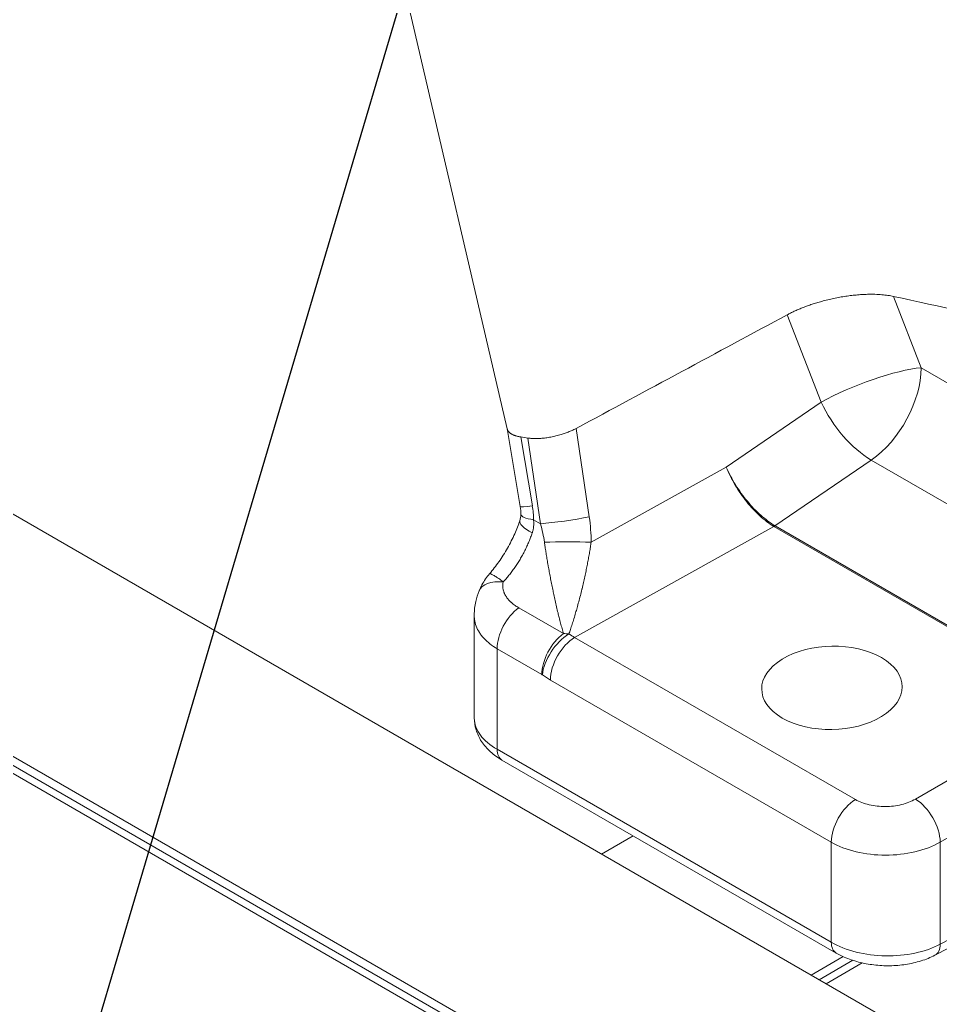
# Model space of a CAD drawing. Header units: millimetres. Extents: x -2122 to 22797, y 3569 to 89276.
# Drawn here: x 6382.8 to 6615.7, y 80542.2 to 80791.4 of the extents above; entities that cross this region are included whole.
import ezdxf

# ---------------------------------------------------------------- set-up
doc = ezdxf.new("R2010")
doc.units = ezdxf.units.MM
doc.header["$LTSCALE"] = 20
doc.layers.add('IA-TEXT', color=2, linetype='Continuous')
doc.layers.add('IA-TRAZ', color=8, linetype='Continuous', lineweight=5)
doc.styles.add('ING-AMB', font='romans.shx', dxfattribs={"width": 0.75, "oblique": 15})
doc.dimstyles.new('ING-AMB 16', dxfattribs={"dimscale": 16, "dimtxt": 3, "dimasz": 2.5, "dimexe": 1, "dimexo": 1, "dimgap": 1, "dimtad": 1, "dimdec": 0, "dimzin": 0, "dimdsep": 46, "dimtxsty": 'ING-AMB', "dimcen": 0.1, "dimclrd": 7, "dimclre": 7, "dimclrt": 2, "dimadec": 0, "dimazin": 0, "dimtfac": 1, "dimtdec": 0, "dimtmove": 0, "dimatfit": 0, "dimfxl": 1.25, "dimtfill": 1, "dimtolj": 1, "dimtzin": 0, "dimarcsym": 1})

# ---------------------------------------------------------------- blocks, each defined once
blk = doc.blocks.new('A$C6cb7b9ed')
at = {"color": 0, "linetype": 'Continuous', "lineweight": 0, "extrusion": (2.77556e-16, 0.816497, 0.57735)}
for p, q in [((-1963.65, 4721.51), (-2026.99, 4993.56)), ((-2523.1, 4950.73), (-1851.35, 4562.9)), ((-2576.13, 4920.11), (-1904.38, 4532.28)), ((-2576.13, 4917.78), (-1904.38, 4529.95)), ((-2574.89, 4915.04), (-1904.38, 4527.92)), ((-1865.92, 4755), (-1858.92, 4736.94)), ((-1884.24, 4728.22), (-1892.82, 4750.34)), ((-1858.92, 4736.94), (-1782.99, 4693.11)), ((-1908.25, 4711.84), (-1884.24, 4728.22)), ((-1963.66, 4721.56), (-1960.36, 4701.84)), ((-1946.16, 4721.62), (-1942.88, 4699.21)), ((-1960.19, 4719.44), (-1957.28, 4702.05)), ((-1955.21, 4697.46), (-1958.39, 4719.18)), ((-1942.41, 4692.84), (-1908.25, 4711.84)), ((-1871.55, 4713.6), (-1895.91, 4696.98)), ((-1791.97, 4667.66), (-1871.55, 4713.6)), ((-1956.97, 4698.48), (-1955.21, 4697.46)), ((-1896.18, 4696.78), (-1946.58, 4668.75)), ((-1818.59, 4651.98), (-1896.18, 4696.78)), ((-1895.89, 4696.97), (-1818.25, 4652.14)), ((-1971.98, 4674.41), (-1971.98, 4648.42)), ((-1960.73, 4676.23), (-1949.42, 4669.7)), ((-1946.58, 4668.75), (-1875.54, 4627.74)), ((-1966.19, 4665.88), (-1966.19, 4640.44)), ((-1954.89, 4659.35), (-1966.19, 4665.88)), ((-1881.66, 4616.95), (-1952.7, 4657.96)), ((-1860.38, 4627.85), (-1818.59, 4651.98)), ((-1966.19, 4640.44), (-1881.66, 4591.63)), ((-1812.3, 4641.09), (-1854.1, 4616.96)), ((-1880.43, 4588.92), (-1964.97, 4637.73)), ((-1931.77, 4618.56), (-1939.77, 4613.94)), ((-1881.66, 4591.63), (-1881.66, 4616.95)), ((-1854.1, 4616.96), (-1854.1, 4591.14)), ((-1939.77, 4613.94), (-1886.74, 4583.33)), ((-1854.1, 4591.14), (-1812.28, 4612.82)), ((-1813.63, 4610.04), (-1855.45, 4588.36)), ((-1878.64, 4588), (-1886.74, 4583.33)), ((-1876.22, 4587.07), (-1884.72, 4582.16)), ((-1873.84, 4586.41), (-1882.96, 4581.15))]:
    blk.add_line(p, q, dxfattribs=at)
at = {"color": 0, "linetype": 'Continuous', "lineweight": 0}
for centre, major_axis, ratio, start_param, end_param in [((-1872.89, 4728.88), (-18.42, -7.15), 0.211325, -2.509678, -0.991242), ((-1872.89, 4728.88), (9.88, 17.11), 0.57735, -2.260223, -0.785398), ((-1950.62, 4703.47), (-9.74, -1.63), 0.042248, 0, 0.810873), ((-1950.31, 4699.9), (-9.88, -0.06), 0.189338, 0.000007, 0.829483), ((-1948.55, 4698.89), (9.77, 1.43), 0.06145, -2.329668, -0.960292), ((-1951.1, 4695.08), (-9.35, 3.19), 0.244065, 0.000066, 0.929295), ((-1968.83, 4696.87), (-8.88, 20.44), 0.585154, -2.012557, -1.791291), ((-1786.4, 4766.33), (109.72, 69.14), 0.066829, -3.108425, -3.106399), ((-1946.43, 4685.03), (10.04, -17.09), 0.59571, -0.890402, -0.789185), ((-1881.5, 4655.99), (-17.77, -0.41), 0.592266, -5.511224, 0.771961), ((-1954.89, 4657.78), (-0.96, 1.66), 0.57735, -0.886915, -0.785573), ((-1860.21, 4620.69), (-4.44, 7.7), 0.546739, -2.355852, -0.785741), ((-1858.18, 4593.62), (2.73, -5.26), 0.576955, 0, 0.811218)]:
    blk.add_ellipse(centre, major_axis=major_axis, ratio=ratio, start_param=start_param, end_param=end_param, dxfattribs=at)
at = {"color": 0, "linetype": 'Continuous', "lineweight": 0, "extrusion": (-2.14966e-18, 2.00137e-16, -1)}
blk.add_ellipse((-1872.89, 4728.88), major_axis=(-11.13, 16.32), ratio=0.516527, start_param=-2.314791, end_param=-1.269942, dxfattribs=at)
at = {"color": 0, "linetype": 'Continuous', "lineweight": 0, "extrusion": (2.56948e-17, 1.15754e-16, -1)}
blk.add_ellipse((-1965.9, 4700.25), major_axis=(1.98, -14), ratio=0.621694, start_param=-1.61158, end_param=-1.357032, dxfattribs=at)
at = {"color": 0, "linetype": 'Continuous', "lineweight": 0, "extrusion": (-9.77478e-17, 1.51636e-16, -1)}
blk.add_ellipse((-1961.63, 4697.33), major_axis=(-5.16, 28.72), ratio=0.644592, start_param=1.620997, end_param=1.842057, dxfattribs=at)
at = {"color": 0, "linetype": 'Continuous', "lineweight": 0, "extrusion": (-1.42178e-16, 8.67111e-17, -1)}
blk.add_ellipse((-1896.31, 4701.56), major_axis=(-3.09, -5.06), ratio=0.590234, start_param=-0.895412, end_param=-0.825678, dxfattribs=at)
at = {"color": 0, "linetype": 'Continuous', "lineweight": 0, "extrusion": (1.08377e-16, 1.38092e-16, -1)}
blk.add_ellipse((-1787.11, 4769.49), major_axis=(-109.5, -72.31), ratio=0.095174, start_param=-0.046107, end_param=-0.044078, dxfattribs=at)
at = {"color": 0, "linetype": 'Continuous', "lineweight": 0, "extrusion": (-1.28814e-17, 1.99733e-16, -1)}
blk.add_ellipse((-1896.29, 4701.55), major_axis=(-2.96, -5.13), ratio=0.57735, start_param=-0.88137, end_param=-0.811578, dxfattribs=at)
at = {"color": 0, "linetype": 'Continuous', "lineweight": 0, "extrusion": (-3.79148e-17, 3.88563e-16, -1)}
blk.add_ellipse((-1948.08, 4692.51), major_axis=(9.88, 0), ratio=0.040344, start_param=-2.241075, end_param=-0.958755, dxfattribs=at)
at = {"color": 0, "linetype": 'Continuous', "lineweight": 0, "extrusion": (7.19739e-17, 6.28819e-16, -1)}
blk.add_ellipse((-1962.5, 4677.21), major_axis=(-8.25, 3.3), ratio=0.553151, start_param=0.000007, end_param=1.094965, dxfattribs=at)
at = {"color": 0, "linetype": 'Continuous', "lineweight": 0, "extrusion": (-1.72578e-18, 3.85589e-16, -1)}
blk.add_ellipse((-1959.91, 4669.51), major_axis=(4.44, 7.7), ratio=0.57735, start_param=-2.356194, end_param=-0.916272, dxfattribs=at)
at = {"color": 0, "linetype": 'Continuous', "lineweight": 0, "extrusion": (5.92297e-17, 1.581e-16, -1)}
blk.add_ellipse((-1948.6, 4662.98), major_axis=(4.44, 7.7), ratio=0.57735, start_param=-2.356194, end_param=-0.916272, dxfattribs=at)
at = {"color": 0, "linetype": 'Continuous', "lineweight": 0, "extrusion": (-7.34269e-17, 1.86193e-16, -1)}
blk.add_ellipse((-1948.47, 4662.89), major_axis=(5.07, 7.3), ratio=0.516018, start_param=-2.401956, end_param=-0.861792, dxfattribs=at)
at = {"color": 0, "linetype": 'Continuous', "lineweight": 0, "extrusion": (7.94517e-17, 3.2464e-16, -1)}
blk.add_ellipse((-1948.52, 4662.07), major_axis=(9.83, -1.55), ratio=0.759953, start_param=-1.781692, end_param=-1.640089, dxfattribs=at)
at = {"color": 0, "linetype": 'Continuous', "lineweight": 0, "extrusion": (-1.05311e-16, 3.17196e-16, -1)}
for centre in [(-1946.42, 4661.59), (-1875.38, 4620.58)]:
    blk.add_ellipse(centre, major_axis=(4.44, 7.7), ratio=0.57735, start_param=-2.356194, end_param=-0.811578, dxfattribs=at)
at = {"color": 0, "linetype": 'Continuous', "lineweight": 0, "extrusion": (2.36652e-16, 2.0073e-16, -1)}
blk.add_ellipse((-1952.7, 4681.39), major_axis=(-14.35, 24.85), ratio=0.57735, start_param=-2.356187, end_param=-2.254929, dxfattribs=at)
at = {"color": 0, "linetype": 'Continuous', "lineweight": 0, "extrusion": (-8.1274e-17, 3.03319e-16, -1)}
blk.add_ellipse((-1962, 4642.86), major_axis=(-2.96, -5.13), ratio=0.57735, start_param=0, end_param=0.785398, dxfattribs=at)
at = {"color": 0, "linetype": 'Continuous', "lineweight": 0, "extrusion": (-1.36785e-16, 2.0717e-16, -1)}
blk.add_ellipse((-1877.47, 4594.05), major_axis=(-2.96, -5.13), ratio=0.57735, start_param=0, end_param=0.785398, dxfattribs=at)
at = {"color": 0, "linetype": 'Continuous', "lineweight": 0}
for points, weights in [([(-1892.82, 4750.34), (-1884.59, 4754.77), (-1873.62, 4756.67), (-1865.94, 4755)], [1, 0.817053699474, 0.816916350535, 0.999587953184]), ([(-1865.94, 4755), (-1865.93, 4755), (-1865.93, 4755), (-1865.92, 4755)], [0.999587953184, 0.999725198929, 0.999862547868, 1]), ([(-1963.65, 4721.51), (-1963.4, 4720.46), (-1962.19, 4719.74), (-1960.19, 4719.44)], [0.99006369619, 0.94287321515, 0.94618531642, 1]), ([(-1958.39, 4719.18), (-1954.72, 4718.63), (-1949.92, 4719.59), (-1946.16, 4721.62)], [1, 0.849744137706, 0.849744137706, 1])]:
    blk.add_rational_spline(points, weights, degree=3, dxfattribs=at)
for points in [[(-1865.92, 4755), (-1842.41, 4749.85), (-1818.89, 4744.71), (-1795.38, 4739.57)], [(-1946.16, 4721.62), (-1928.38, 4731.19), (-1910.6, 4740.77), (-1892.82, 4750.34)], [(-1960.19, 4719.44), (-1959.59, 4719.35), (-1958.99, 4719.26), (-1958.39, 4719.18)], [(-1960.19, 4699.84), (-1960.19, 4700.49), (-1960.25, 4701.17), (-1960.36, 4701.84)], [(-1960.45, 4698.27), (-1960.28, 4698.77), (-1960.18, 4699.28), (-1960.19, 4699.84)]]:
    blk.add_open_spline(points, degree=3, dxfattribs=at)
for points, knots in [([(-1895.91, 4696.98), (-1897.1, 4697.7), (-1898.31, 4698.59), (-1900.66, 4700.68), (-1901.8, 4701.87), (-1903.95, 4704.46), (-1904.96, 4705.86), (-1906.78, 4708.79), (-1907.58, 4710.31), (-1908.25, 4711.84)], [0.525947, 0.525947, 0.525947, 0.525947, 0.787159, 0.787159, 1.048372, 1.048372, 1.309584, 1.309584, 1.570796, 1.570796, 1.570796, 1.570796]), ([(-1896.21, 4696.79), (-1897.38, 4697.52), (-1898.57, 4698.43), (-1900.88, 4700.54), (-1902, 4701.74), (-1904.1, 4704.37), (-1905.08, 4705.79), (-1906.84, 4708.75), (-1907.61, 4710.29), (-1908.25, 4711.84)], [0.525947, 0.525947, 0.525947, 0.525947, 0.787159, 0.787159, 1.048372, 1.048372, 1.309584, 1.309584, 1.570796, 1.570796, 1.570796, 1.570796]), ([(-1968.1, 4684.84), (-1967.29, 4685.79), (-1966.49, 4686.82), (-1964.98, 4688.98), (-1964.25, 4690.14), (-1962.91, 4692.51), (-1962.29, 4693.74), (-1961.26, 4696.07), (-1960.82, 4697.18), (-1960.45, 4698.27)], [0, 0, 0, 0, 4.011346, 4.011346, 8.092787, 8.092787, 12.192532, 12.192532, 15.823185, 15.823185, 15.823185, 15.823185]), ([(-1956.97, 4698.48), (-1956.94, 4698.17), (-1956.92, 4697.87), (-1956.93, 4697.31), (-1956.94, 4697.05), (-1956.97, 4696.79), (-1956.97, 4696.78), (-1956.98, 4696.62), (-1957, 4696.47), (-1957.05, 4696.18), (-1957.08, 4696.03), (-1957.15, 4695.74), (-1957.19, 4695.59), (-1957.26, 4695.35), (-1957.29, 4695.26), (-1957.32, 4695.16)], [0, 0, 0, 0, 0.000464938, 0.000464938, 0.00085995, 0.00085995, 0.00087405, 0.00087405, 0.00110352, 0.00110352, 0.001333426, 0.001333426, 0.001564968, 0.001564968, 0.0017199, 0.0017199, 0.0017199, 0.0017199]), ([(-1957.32, 4695.16), (-1957.44, 4694.8), (-1957.57, 4694.43), (-1957.71, 4694.07), (-1957.85, 4693.7), (-1957.99, 4693.33), (-1958.15, 4692.96), (-1958.31, 4692.58), (-1958.47, 4692.2), (-1958.64, 4691.82), (-1958.82, 4691.45), (-1959, 4691.07), (-1959.18, 4690.7), (-1959.37, 4690.33), (-1959.57, 4689.95), (-1959.77, 4689.58), (-1959.97, 4689.21), (-1960.18, 4688.84), (-1960.4, 4688.48), (-1960.61, 4688.12), (-1960.83, 4687.77), (-1961.05, 4687.42), (-1961.28, 4687.07), (-1961.51, 4686.73), (-1961.74, 4686.39), (-1961.98, 4686.05), (-1962.22, 4685.72), (-1962.46, 4685.4), (-1962.7, 4685.08), (-1962.94, 4684.77), (-1963.19, 4684.46), (-1963.43, 4684.16), (-1963.68, 4683.87), (-1963.93, 4683.58), (-1964.17, 4683.31), (-1964.41, 4683.04), (-1964.66, 4682.78)], [0.4729667, 0.4729667, 0.4729667, 0.4729667, 0.5341451, 0.5341451, 0.5341451, 0.5959046, 0.5959046, 0.5959046, 0.6591244, 0.6591244, 0.6591244, 0.7218991, 0.7218991, 0.7218991, 0.7853415, 0.7853415, 0.7853415, 0.8487838, 0.8487838, 0.8487838, 0.9115815, 0.9115815, 0.9115815, 0.9744542, 0.9744542, 0.9744542, 1.0369934, 1.0369934, 1.0369934, 1.0991531, 1.0991531, 1.0991531, 1.1605298, 1.1605298, 1.1605298, 1.2201674, 1.2201674, 1.2201674, 1.2201674]), ([(-1949.42, 4669.7), (-1949.54, 4670.12), (-1949.66, 4670.54), (-1949.77, 4670.97), (-1949.89, 4671.41), (-1950.01, 4671.86), (-1950.13, 4672.32), (-1950.25, 4672.79), (-1950.38, 4673.28), (-1950.5, 4673.77), (-1950.6, 4674.16), (-1950.69, 4674.56), (-1950.79, 4674.96), (-1950.91, 4675.46), (-1951.03, 4675.97), (-1951.15, 4676.48), (-1951.27, 4677), (-1951.39, 4677.51), (-1951.51, 4678.04), (-1951.62, 4678.55), (-1951.74, 4679.07), (-1951.85, 4679.59), (-1951.94, 4680.02), (-1952.03, 4680.45), (-1952.12, 4680.88), (-1952.23, 4681.39), (-1952.33, 4681.9), (-1952.43, 4682.41), (-1952.53, 4682.9), (-1952.63, 4683.4), (-1952.72, 4683.89), (-1952.82, 4684.38), (-1952.91, 4684.87), (-1953, 4685.35), (-1953.09, 4685.83), (-1953.17, 4686.3), (-1953.25, 4686.77), (-1953.26, 4686.83), (-1953.28, 4686.89), (-1953.29, 4686.95), (-1953.37, 4687.42), (-1953.45, 4687.89), (-1953.53, 4688.35), (-1953.6, 4688.8), (-1953.67, 4689.25), (-1953.75, 4689.69), (-1953.82, 4690.13), (-1953.88, 4690.57), (-1953.95, 4691), (-1954.01, 4691.42), (-1954.08, 4691.84), (-1954.14, 4692.25), (-1954.16, 4692.44), (-1954.19, 4692.63), (-1954.22, 4692.82)], [4.8170827, 4.8170827, 4.8170827, 4.8170827, 4.876531, 4.876531, 4.876531, 4.9370751, 4.9370751, 4.9370751, 4.99925, 4.99925, 4.99925, 5.0490402, 5.0490402, 5.0490402, 5.1110924, 5.1110924, 5.1110924, 5.1728921, 5.1728921, 5.1728921, 5.2334581, 5.2334581, 5.2334581, 5.2836187, 5.2836187, 5.2836187, 5.3422317, 5.3422317, 5.3422317, 5.3994256, 5.3994256, 5.3994256, 5.4557392, 5.4557392, 5.4557392, 5.5109143, 5.5109143, 5.5109143, 5.5180707, 5.5180707, 5.5180707, 5.5731661, 5.5731661, 5.5731661, 5.6273724, 5.6273724, 5.6273724, 5.6811161, 5.6811161, 5.6811161, 5.7342651, 5.7342651, 5.7342651, 5.7589933, 5.7589933, 5.7589933, 5.7589933]), ([(-1942.41, 4692.84), (-1942.47, 4692.44), (-1942.53, 4692.02), (-1942.59, 4691.61), (-1942.66, 4691.18), (-1942.73, 4690.75), (-1942.81, 4690.32), (-1942.88, 4689.88), (-1942.96, 4689.43), (-1943.04, 4688.98), (-1943.12, 4688.53), (-1943.2, 4688.07), (-1943.29, 4687.6), (-1943.33, 4687.39), (-1943.37, 4687.18), (-1943.42, 4686.97), (-1943.51, 4686.5), (-1943.6, 4686.03), (-1943.7, 4685.55), (-1943.8, 4685.07), (-1943.91, 4684.58), (-1944.01, 4684.09), (-1944.12, 4683.59), (-1944.23, 4683.09), (-1944.35, 4682.6), (-1944.46, 4682.09), (-1944.58, 4681.58), (-1944.7, 4681.07), (-1944.72, 4681.01), (-1944.73, 4680.95), (-1944.75, 4680.9), (-1944.87, 4680.37), (-1945, 4679.85), (-1945.14, 4679.33), (-1945.27, 4678.8), (-1945.41, 4678.28), (-1945.55, 4677.76), (-1945.69, 4677.23), (-1945.83, 4676.72), (-1945.97, 4676.2), (-1946.09, 4675.79), (-1946.21, 4675.37), (-1946.33, 4674.97), (-1946.47, 4674.46), (-1946.62, 4673.97), (-1946.77, 4673.48), (-1946.92, 4673), (-1947.06, 4672.53), (-1947.21, 4672.07), (-1947.35, 4671.62), (-1947.5, 4671.18), (-1947.64, 4670.75), (-1947.77, 4670.37), (-1947.9, 4670), (-1948.02, 4669.63)], [0.524192, 0.524192, 0.524192, 0.524192, 0.5772529, 0.5772529, 0.5772529, 0.6310052, 0.6310052, 0.6310052, 0.6852093, 0.6852093, 0.6852093, 0.7401663, 0.7401663, 0.7401663, 0.7651528, 0.7651528, 0.7651528, 0.820274, 0.820274, 0.820274, 0.8767931, 0.8767931, 0.8767931, 0.9341787, 0.9341787, 0.9341787, 0.9927486, 0.9927486, 0.9927486, 0.9995959, 0.9995959, 0.9995959, 1.0602104, 1.0602104, 1.0602104, 1.1216719, 1.1216719, 1.1216719, 1.1837198, 1.1837198, 1.1837198, 1.2341211, 1.2341211, 1.2341211, 1.2962575, 1.2962575, 1.2962575, 1.3573949, 1.3573949, 1.3573949, 1.4167279, 1.4167279, 1.4167279, 1.4694597, 1.4694597, 1.4694597, 1.4694597]), ([(-1970.75, 4680.51), (-1970.32, 4681.58), (-1969.77, 4682.59), (-1968.8, 4683.98), (-1968.46, 4684.42), (-1968.1, 4684.84)], [0.000374, 0.000374, 0.000374, 0.000374, 3.579735, 3.579735, 5.339126, 5.339126, 5.339126, 5.339126]), ([(-1968.1, 4684.84), (-1968.08, 4684.86), (-1968.04, 4684.86), (-1967.96, 4684.85), (-1967.86, 4684.82), (-1967.7, 4684.77), (-1967.5, 4684.67), (-1967.3, 4684.58), (-1967.06, 4684.45), (-1966.77, 4684.27), (-1966.63, 4684.19), (-1966.47, 4684.09), (-1966.31, 4683.99), (-1966.15, 4683.88), (-1965.98, 4683.77), (-1965.8, 4683.64), (-1965.45, 4683.39), (-1965.06, 4683.11), (-1964.66, 4682.78)], [0.003266245, 0.003266245, 0.003266245, 0.003266245, 0.004027823, 0.004027823, 0.004027823, 0.005039715, 0.005039715, 0.005039715, 0.006051607, 0.006051607, 0.006051607, 0.006557552, 0.006557552, 0.006557552, 0.007063498, 0.007063498, 0.007063498, 0.00807539, 0.00807539, 0.00807539, 0.00807539]), ([(-1964.66, 4682.78), (-1964.68, 4682.68), (-1964.69, 4682.59), (-1964.71, 4682.5), (-1964.72, 4682.4), (-1964.73, 4682.3), (-1964.74, 4682.21), (-1964.75, 4682.11), (-1964.76, 4682.01), (-1964.76, 4681.91), (-1964.76, 4681.9), (-1964.76, 4681.88), (-1964.76, 4681.87), (-1964.76, 4681.82), (-1964.76, 4681.77), (-1964.76, 4681.72), (-1964.76, 4681.56), (-1964.75, 4681.4), (-1964.73, 4681.25), (-1964.72, 4681.16), (-1964.71, 4681.07), (-1964.69, 4680.97), (-1964.68, 4680.9), (-1964.66, 4680.82), (-1964.64, 4680.74), (-1964.61, 4680.6), (-1964.57, 4680.46), (-1964.53, 4680.32), (-1964.5, 4680.24), (-1964.47, 4680.17), (-1964.44, 4680.09), (-1964.41, 4680), (-1964.37, 4679.91), (-1964.33, 4679.82), (-1964.26, 4679.66), (-1964.18, 4679.51), (-1964.09, 4679.36), (-1964.07, 4679.31), (-1964.04, 4679.27), (-1964.01, 4679.23), (-1963.96, 4679.14), (-1963.91, 4679.06), (-1963.85, 4678.98), (-1963.77, 4678.85), (-1963.67, 4678.72), (-1963.57, 4678.6), (-1963.52, 4678.53), (-1963.47, 4678.47), (-1963.42, 4678.4), (-1963.34, 4678.31), (-1963.25, 4678.22), (-1963.17, 4678.12), (-1963.13, 4678.08), (-1963.09, 4678.04), (-1963.05, 4678), (-1962.94, 4677.88), (-1962.81, 4677.76), (-1962.69, 4677.65), (-1962.68, 4677.64), (-1962.67, 4677.63), (-1962.66, 4677.62), (-1962.6, 4677.57), (-1962.55, 4677.53), (-1962.5, 4677.48), (-1962.24, 4677.25), (-1961.96, 4677.04), (-1961.66, 4676.83), (-1961.37, 4676.62), (-1961.06, 4676.42), (-1960.73, 4676.23)], [0, 0, 0, 0, 0.000183296, 0.000183296, 0.000183296, 0.000374016, 0.000374016, 0.000374016, 0.000576406, 0.000576406, 0.000576406, 0.000602713, 0.000602713, 0.000602713, 0.000708992, 0.000708992, 0.000708992, 0.001040251, 0.001040251, 0.001040251, 0.001241461, 0.001241461, 0.001241461, 0.001417984, 0.001417984, 0.001417984, 0.001732647, 0.001732647, 0.001732647, 0.001915191, 0.001915191, 0.001915191, 0.002126976, 0.002126976, 0.002126976, 0.002509998, 0.002509998, 0.002509998, 0.002621129, 0.002621129, 0.002621129, 0.002835969, 0.002835969, 0.002835969, 0.003179296, 0.003179296, 0.003179296, 0.00335602, 0.00335602, 0.00335602, 0.003618354, 0.003618354, 0.003618354, 0.003733307, 0.003733307, 0.003733307, 0.004083327, 0.004083327, 0.004083327, 0.004115144, 0.004115144, 0.004115144, 0.004253953, 0.004253953, 0.004253953, 0.004962945, 0.004962945, 0.004962945, 0.005671937, 0.005671937, 0.005671937, 0.005671937]), ([(-1971.98, 4674.44), (-1971.98, 4675.58), (-1971.84, 4676.72), (-1971.38, 4678.74), (-1971.1, 4679.63), (-1970.75, 4680.51)], [0, 0, 0, 0, 3.665811, 3.665811, 6.657769, 6.657769, 6.657769, 6.657769]), ([(-1966.19, 4665.88), (-1966.85, 4666.26), (-1967.46, 4666.67), (-1968.56, 4667.53), (-1969.06, 4667.98), (-1969.73, 4668.7), (-1969.94, 4668.95), (-1970.33, 4669.46), (-1970.51, 4669.72), (-1971, 4670.51), (-1971.27, 4671.05), (-1971.68, 4672.16), (-1971.83, 4672.74), (-1971.95, 4673.7), (-1971.98, 4674.07), (-1971.98, 4674.44)], [0, 0, 0, 0, 0.001413532, 0.001413532, 0.002827064, 0.002827064, 0.00353383, 0.00353383, 0.004240596, 0.004240596, 0.005654128, 0.005654128, 0.007067661, 0.007067661, 0.007936823, 0.007936823, 0.007936823, 0.007936823]), ([(-1971.98, 4648.42), (-1971.98, 4648.37), (-1971.98, 4648.32), (-1971.94, 4646.83), (-1971.41, 4645.39), (-1969.44, 4642.71), (-1967.99, 4641.48), (-1966.19, 4640.44)], [2.3561943, 2.3561943, 2.3561943, 2.3561943, 2.3692845, 2.3692845, 2.7554386, 2.7554386, 3.1415927, 3.1415927, 3.1415927, 3.1415927]), ([(-1964.97, 4637.73), (-1966.02, 4638.33), (-1966.99, 4639.03), (-1968.73, 4640.59), (-1969.5, 4641.47), (-1970.74, 4643.35), (-1971.21, 4644.35), (-1971.82, 4646.36), (-1971.98, 4647.38), (-1971.98, 4648.39)], [0.000002, 0.000002, 0.000002, 0.000002, 4.049941, 4.049941, 8.126256, 8.126256, 12.006751, 12.006751, 15.579001, 15.579001, 15.579001, 15.579001]), ([(-1875.54, 4627.74), (-1874.55, 4627.17), (-1873.37, 4626.71), (-1870.79, 4626.11), (-1869.4, 4625.96), (-1866.6, 4625.98), (-1865.2, 4626.15), (-1862.6, 4626.79), (-1861.39, 4627.26), (-1860.38, 4627.85)], [3.141593, 3.141593, 3.141593, 3.141593, 3.527747, 3.527747, 3.913901, 3.913901, 4.300055, 4.300055, 4.686209, 4.686209, 4.686209, 4.686209]), ([(-1854.1, 4616.96), (-1855.94, 4615.92), (-1858.13, 4615.09), (-1862.86, 4613.97), (-1865.41, 4613.67), (-1870.49, 4613.67), (-1873.03, 4613.96), (-1877.72, 4615.08), (-1879.86, 4615.91), (-1881.66, 4616.95)], [1.596976, 1.596976, 1.596976, 1.596976, 1.98313, 1.98313, 2.369284, 2.369284, 2.755439, 2.755439, 3.141593, 3.141593, 3.141593, 3.141593]), ([(-1881.66, 4591.63), (-1879.86, 4590.6), (-1877.72, 4589.75), (-1873.03, 4588.58), (-1870.49, 4588.26), (-1865.41, 4588.16), (-1862.86, 4588.4), (-1858.13, 4589.4), (-1855.94, 4590.17), (-1854.1, 4591.14)], [0, 0, 0, 0, 0.386154, 0.386154, 0.772308, 0.772308, 1.158462, 1.158462, 1.544616, 1.544616, 1.544616, 1.544616]), ([(-1855.45, 4588.36), (-1856.54, 4587.79), (-1857.72, 4587.31), (-1860.2, 4586.54), (-1861.51, 4586.24), (-1864.16, 4585.84), (-1865.51, 4585.72), (-1868.2, 4585.68), (-1869.56, 4585.75), (-1872.2, 4586.07), (-1873.51, 4586.31), (-1876.02, 4586.97), (-1877.23, 4587.38), (-1879.09, 4588.2), (-1879.78, 4588.54), (-1880.43, 4588.92)], [0, 0, 0, 0, 4.115704, 4.115704, 8.256924, 8.256924, 12.31985, 12.31985, 16.353378, 16.353378, 20.357584, 20.357584, 24.403956, 24.403956, 26.931165, 26.931165, 26.931165, 26.931165])]:
    blk.add_open_spline(points, degree=3, knots=knots, dxfattribs=at)

msp = doc.modelspace()

# ---------------------------------------------------------------- block references
at = {"layer": 'IA-TRAZ'}
msp.add_blockref('A$C6cb7b9ed', (8469.77, 75966.46, 10192.11), dxfattribs=at)

# ---------------------------------------------------------------- leaders
at = {"layer": 'IA-TEXT'}
msp.add_leader([(6535.26, 80985.74), (6364.14, 80407.64), (6327.96, 80407.64)], dimstyle='ING-AMB 16', override={"dimgap": 1, "dimtad": 0}, dxfattribs=at)

doc.saveas('drawing.dxf')
